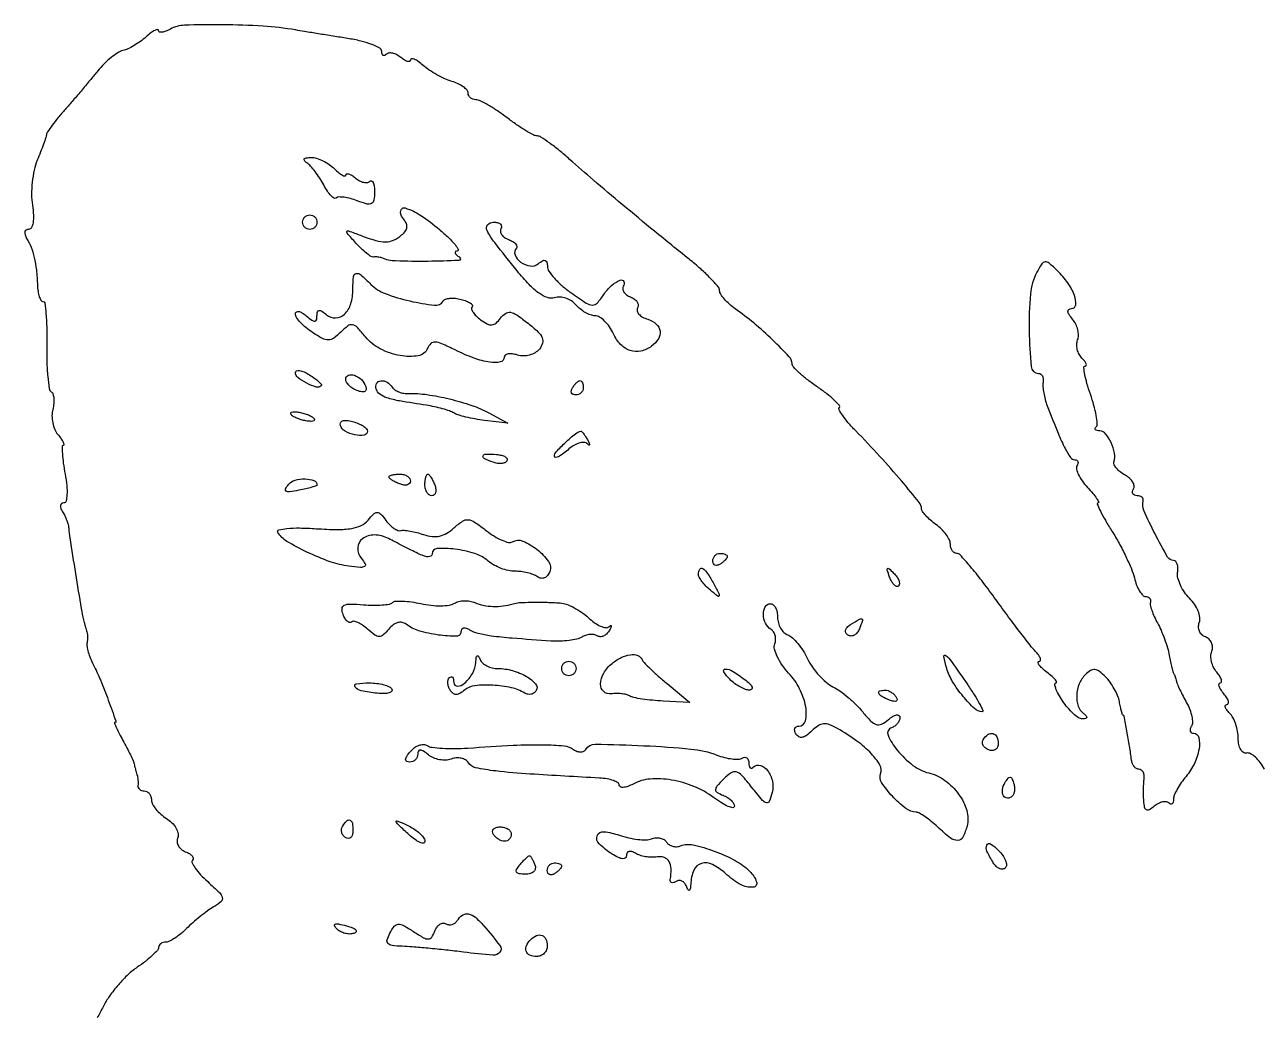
# Model space of a CAD drawing. Extents: x 0 to 373, y 0 to 289.
# Drawn here: x 0.4 to 172.2, y 151.8 to 289.4 of the extents above; entities that cross this region are included whole.
import ezdxf

# ---------------------------------------------------------------- set-up
doc = ezdxf.new("R2010")
doc.units = 0

msp = doc.modelspace()

# ---------------------------------------------------------------- linework, layer by layer
msp.add_lwpolyline([(172.653505, 186, 0.038238), (172.063437, 186.938462, 0.049366), (171.380193, 187.692187, 0.058258), (170.709504, 188.170363, 0.180369), (170.168247, 188.25, -0.204847), (169.723742, 188.337003, -0.114352), (169.343172, 188.749062, -0.080194), (169.085597, 189.437693, -0.049511), (169, 190.3, 0.045545), (168.911582, 191.26866, 0.037078), (168.6475, 192.276875, 0.038434), (168.260236, 193.174939, 0.075503), (167.8, 193.8, -0.032604), (167.394945, 194.26163, -0.087776), (167.194093, 194.6475, -0.217877), (167.22431, 194.889494, -0.260014), (167.422445, 195, 0.30586), (167.620881, 195.133915, 0.166005), (167.63761, 195.440625, 0.073712), (167.420961, 195.923586, 0.030982), (167, 196.5, -0.027963), (166.573717, 197.07637, -0.064878), (166.339608, 197.559375, -0.144806), (166.329078, 197.867713, -0.341777), (166.5, 198, 0.338703), (166.67166, 198.131352, 0.146641), (166.663497, 198.436884, 0.065593), (166.432801, 198.915784, 0.02821), (166.010569, 199.487265, -0.062159), (165.579242, 200.162325, -0.053446), (165.300021, 200.957702, -0.056036), (165.205656, 201.747816, -0.093602), (165.324982, 202.404506, 0.098325), (165.426036, 202.99184, 0.097774), (165.2954, 203.574493, 0.098111), (164.953722, 204.062232, 0.099756), (164.453716, 204.379387, -0.101952), (163.954693, 204.69897, -0.098584), (163.615477, 205.193258, -0.097232), (163.488517, 205.785827, -0.096199), (163.594178, 206.384827, 0.129186), (163.670875, 207.082727, 0.058422), (163.428809, 207.977524, 0.052287), (162.933403, 208.916707, 0.04892), (162.24419, 209.75581, -0.045029), (161.531364, 210.610049, -0.042427), (160.966801, 211.594707, -0.045343), (160.620634, 212.557438, -0.100404), (160.578388, 213.333129, 0.045262), (160.613699, 213.971401, 0.071396), (160.51688, 214.510357, 0.100183), (160.310505, 214.870803, 0.216046), (160.025458, 215, -0.269392), (159.183858, 215.488922, -0.010983), (157.447442, 218.695926, -0.013257), (155.88727, 221.944171, -0.17528), (155.790163, 223.25, 0.145061), (155.785797, 223.535274, 0.136824), (155.627274, 223.779687, 0.109727), (155.330119, 223.943912, 0.071697), (154.940983, 224, -0.100016), (154.582044, 224.072525, -0.176854), (154.363442, 224.275696, -0.168473), (154.321124, 224.580248, -0.089697), (154.462015, 224.93854, 0.182081), (154.547033, 225.372736, 0.096829), (154.351434, 225.892525, 0.07456), (153.90583, 226.419622, 0.052532), (153.271032, 226.868199, -0.038633), (152.610656, 227.307906, -0.050996), (152.090165, 227.809152, -0.061129), (151.771954, 228.294611, -0.187278), (151.738041, 228.679659, 0.116743), (151.800125, 229.920734, 0.061519), (151.333618, 231.400803, 0.064373), (150.577715, 232.615135, 0.225047), (149.765946, 233, -0.053948), (149.384784, 233.041246, -0.162369), (149.163013, 233.173433, -0.257457), (149.122432, 233.366292, -0.122817), (149.257076, 233.590409, 0.22122), (149.416022, 234.025882, 0.02203), (149.268859, 235.155828, 0.024445), (148.953575, 236.549733, 0.016967), (148.468102, 238.090409, -0.014045), (147.985917, 239.590029, -0.024996), (147.686506, 240.851558, -0.024502), (147.558864, 241.798016, -0.439352), (147.744359, 242, 0.324866), (147.886851, 242.103506, 0.178927), (147.877861, 242.329545, 0.070346), (147.664328, 242.690403, 0.027662), (147.278145, 243.121855, -0.077369), (146.888988, 243.654509, -0.061733), (146.642618, 244.322736, -0.0627), (146.569444, 245.01919, -0.08668), (146.690021, 245.63459, 0.095762), (146.803772, 246.276208, 0.055882), (146.704386, 247.053783, 0.053026), (146.421876, 247.840581, 0.060585), (145.989431, 248.512735, -0.027408), (145.498931, 249.174395, -0.122378), (145.339261, 249.62639, -0.284356), (145.470311, 249.892194, -0.140578), (145.84617, 250, 0.384961), (146.421298, 250.519842, 0.115365), (146.255797, 251.797472, 0.064055), (145.323527, 253.560256, 0.046182), (143.877285, 255.254122, 0.016165), (142.732428, 256.298362, 0.198177), (142.181206, 256.478501, 0.232493), (141.71298, 256.202714, 0.022563), (141.020461, 255.038231, 0.101391), (140.123399, 252.024479, 0.026041), (139.943932, 246.919729, 0.019402), (140.221557, 241.942939, 0.386791), (141.258122, 241, -0.159968), (141.558018, 240.901533, -0.11823), (141.784786, 240.632812, -0.092732), (141.901461, 240.22802, -0.063978), (141.886117, 239.75, 0.060325), (141.861766, 239.131709, 0.023339), (141.971258, 238.279687, 0.022701), (142.177363, 237.357448, 0.026049), (142.458993, 236.5, 0.004476), (143.981643, 232.66988, 0.021577), (144.959949, 230.539489, 0.034932), (145.701348, 229.312333, 0.244051), (146.303128, 229, -0.124604), (146.571035, 228.932183, -0.188467), (146.724602, 228.750737, -0.149103), (146.733884, 228.476072, -0.072962), (146.593597, 228.151444, 0.207146), (146.52487, 227.680981, 0.048745), (146.811999, 226.920164, 0.042244), (147.344448, 226.037364, 0.030726), (148.073536, 225.151444, -0.012918), (148.804197, 224.325377, -0.026105), (149.327122, 223.631987, -0.035778), (149.612209, 223.136868, -0.553368), (149.526411, 223, 0.537055), (149.414829, 222.831569, 0.013849), (149.863252, 221.849406, 0.017311), (150.538185, 220.585907, 0.009466), (151.44755, 219.083086, -0.015548), (152.441748, 217.394032, -0.013319), (153.384294, 215.557984, -0.013521), (154.151256, 213.843302, -0.03693), (154.568503, 212.583086, 0.030518), (154.881991, 211.593966, 0.042437), (155.288279, 210.758781, 0.049209), (155.721457, 210.171998, 0.212237), (156.108408, 210, -0.087268), (156.432633, 209.942977, -0.122292), (156.675687, 209.779687, -0.135287), (156.798703, 209.535652, -0.119061), (156.787548, 209.25, 0.127454), (156.778043, 208.827559, 0.024212), (156.992117, 208.081572, 0.024431), (157.33572, 207.213052, 0.020311), (157.78229, 206.325565, -0.024323), (158.276139, 205.3242, -0.015106), (158.761462, 204.106736, -0.015147), (159.168579, 202.873389, -0.026333), (159.420432, 201.825565, 0.005905), (159.600024, 200.916479, 0.008285), (159.783336, 200.109697, 0.005333), (159.954766, 199.440162, 0.103298), (160.05069, 199.25, -0.065007), (160.138011, 199.105385, -0.017017), (160.238581, 198.853125, -0.016994), (160.334371, 198.555464, -0.016657), (160.410435, 198.25, 0.049068), (160.545029, 197.828077, 0.008231), (160.894106, 197.053304, 0.008943), (161.337214, 196.153666, 0.007831), (161.83168, 195.229333, -0.03573), (162.269539, 194.288155, -0.041267), (162.54433, 193.337996, -0.045655), (162.633735, 192.511776, -0.143502), (162.487227, 191.979333, 0.071229), (162.32375, 191.604595, 0.146635), (162.33074, 191.287679, 0.189321), (162.50242, 191.078589, 0.127972), (162.804447, 191, -0.354941), (163.523435, 190.416033, -0.095544), (163.548727, 188.836168, -0.066409), (162.903641, 186.80222, -0.067319), (161.75, 185.018842, 0.025285), (161.080206, 184.152355, 0.02667), (160.514063, 183.237538, 0.027571), (160.114679, 182.401628, 0.097959), (160, 181.821902, -0.058121), (159.95366, 181.424598, -0.1746), (159.806715, 181.199302, -0.252591), (159.592254, 181.166383, -0.111174), (159.342009, 181.324657, 0.171918), (158.989854, 181.492554, 0.082297), (158.483088, 181.462194, 0.066538), (157.904134, 181.246292, 0.050768), (157.342009, 180.868879, -0.04043), (156.662572, 180.392075, -0.258058), (156.256656, 180.38152, -0.22827), (155.997982, 180.726887, -0.032713), (155.881517, 181.627555, -0.01088), (155.848003, 182.435965, -0.008428), (155.84552, 183.317157, -0.008535), (155.871122, 184.139883, -0.020242), (155.925354, 184.75, 0.068377), (155.921814, 185.22784, 0.094161), (155.782323, 185.632812, 0.115419), (155.531836, 185.902065, 0.149005), (155.210503, 186, -0.13433), (154.863653, 186.094898, -0.086556), (154.544808, 186.367188, -0.075596), (154.301818, 186.772183, -0.066185), (154.176076, 187.25, 0.008287), (153.89531, 189.217828, 0.006662), (153.530179, 191.324469, 0.001349), (153.137607, 193.392008, 0.359502), (153.006822, 193.5, -0.3316), (152.932345, 193.555495, -0.006069), (152.789167, 194.057374, -0.01237), (152.638578, 194.670014, -0.007624), (152.490333, 195.397442, 0.051249), (152.241395, 196.237153, 0.028893), (151.78029, 197.195672, 0.028555), (151.197379, 198.118761, 0.041288), (150.573987, 198.854585, 0.034931), (149.722868, 199.594422, 0.134351), (149.077344, 199.851228, 0.165228), (148.469984, 199.717978, 0.060557), (147.768749, 199.168749, 0.099379), (146.909971, 197.878593, 0.085076), (146.554112, 196.283039, 0.092872), (146.758422, 194.784655, 0.155341), (147.5, 193.765313, -0.037768), (147.872242, 193.445923, -0.245842), (147.943741, 193.218054, -0.303561), (147.795543, 193.06446, -0.050128), (147.36501, 193.015313, -0.148934), (146.819422, 193.173502, -0.038195), (146.082242, 193.738873, -0.035461), (145.302432, 194.544208, -0.0296), (144.591957, 195.5, -0.018891), (144.013753, 196.459661, -0.037643), (143.644866, 197.265625, -0.058598), (143.510461, 197.822262, -0.449773), (143.668077, 198, 0.503208), (143.764769, 198.130309, 0.100859), (143.602261, 198.431283, 0.040211), (143.138309, 198.903563, 0.01659), (142.44113, 199.468197, -0.020079), (141.750971, 200.035162, -0.050466), (141.311501, 200.514453, -0.136434), (141.192778, 200.820511, -0.431943), (141.321429, 200.968197, 0.302218), (141.510775, 201.105003, 0.176372), (141.513393, 201.396305, 0.075278), (141.272263, 201.847897, 0.030677), (140.821429, 202.380926, -0.024712), (140.068959, 203.24937, -0.003357), (138.597577, 205.153683, -0.003859), (136.885506, 207.436861, -0.003247), (135.106493, 209.880926, 0.008623), (133.360804, 212.225806, 0.012978), (131.751984, 214.202522, 0.007785), (130.355249, 215.780089, 0.210674), (129.856493, 216, -0.147598), (129.529868, 216.098566, -0.098984), (129.251595, 216.375777, -0.08263), (129.06399, 216.79019, -0.065145), (129, 217.279241, 0.115942), (128.860855, 217.871239, 0.043072), (128.4125, 218.606151, 0.039803), (127.765268, 219.353917, 0.038332), (127, 220, -0.022703), (126.234262, 220.606562, -0.028691), (125.5875, 221.237087, -0.029112), (125.121627, 221.810213, -0.157362), (125, 222.1871, 0.171826), (124.690785, 223.060326, 0.00527), (122.215651, 226.051972, 0.010119), (119.225099, 229.448149, 0.007695), (115.817237, 233.05095, -0.01575), (114.821642, 234.138048, -0.025671), (114.056242, 235.126979, -0.023381), (113.546328, 235.939259, -0.336732), (113.589646, 236.256313, 0.399543), (113.597086, 236.5518, 0.021511), (112.878411, 237.281092, 0.023972), (111.844702, 238.154923, 0.01399), (110.529242, 239.105743, -0.015267), (109.182119, 240.084696, -0.021297), (108.044359, 241.046019, -0.01842), (107.188714, 241.89411, -0.18842), (107.006833, 242.34879, 0.190125), (106.618896, 243.309402, 0.010874), (104.330804, 245.616199, 0.01725), (101.690368, 247.994559, 0.022532), (99.110537, 249.970759, -0.029067), (98.298948, 250.609446, -0.033233), (97.604809, 251.311822, -0.035314), (97.107145, 251.976815, -0.131184), (96.948386, 252.470759, 0.166093), (96.721338, 253.040391, 0.015163), (95.678658, 254.185092, 0.018319), (94.310268, 255.498891, 0.013319), (92.698386, 256.861467, -0.002423), (87.917545, 260.727453, -0.002833), (83.418403, 264.444547, -0.003073), (79.402908, 267.842663, -0.005297), (76.108244, 270.726797, 0.011227), (74.660179, 271.964404, 0.01518), (73.293899, 273.012539, 0.012134), (72.123593, 273.812775, 0.138342), (71.594391, 273.976797, -0.116705), (71.070388, 274.115057, -0.013103), (69.991989, 274.727559, -0.015334), (68.732495, 275.540927, -0.011882), (67.411113, 276.5, 0.014436), (66.077989, 277.457243, 0.017924), (64.78291, 278.265625, 0.016404), (63.66501, 278.860998, 0.11464), (63.066722, 279, -0.086144), (62.659391, 279.070703, -0.093948), (62.31335, 279.273955, -0.100289), (62.081902, 279.576857, -0.113624), (62, 279.932612, 0.184767), (61.844662, 280.338624, 0.054165), (61.339062, 280.792685, 0.0464), (60.61127, 281.21988, 0.035578), (59.75, 281.550893, -0.032804), (58.761217, 281.924638, -0.020042), (57.646875, 282.486554, -0.020055), (56.583077, 283.134731, -0.033326), (55.75, 283.773268, 0.023744), (55.077557, 284.309431, 0.054121), (54.514062, 284.630197, 0.118893), (54.150996, 284.693524, 0.395593), (54, 284.532543, -0.285975), (53.87987, 284.339684, -0.177375), (53.605785, 284.310651, -0.079152), (53.173704, 284.495136, -0.032815), (52.657991, 284.868879, 0.050768), (52.095866, 285.246292, 0.066538), (51.516912, 285.462194, 0.082297), (51.010146, 285.492554, 0.171918), (50.657991, 285.324657, -0.095417), (50.407041, 285.154758, -0.240926), (50.193285, 285.169306, -0.194208), (50.047138, 285.363013, -0.065775), (50, 285.71979, 0.276918), (49.728457, 286.172487, 0.032065), (48.604687, 286.68257, 0.031252), (47.070134, 287.156427, 0.020334), (45.25, 287.518486, -0.00069), (43.248103, 287.83554, -0.000608), (41.160938, 288.171657, -0.000611), (39.279589, 288.479337, -0.00185), (38, 288.695075, 0.026794), (33.507523, 289.223803, 0.01424), (27.908012, 289.420428, 0.009756), (22.571941, 289.351645, 0.120022), (20.625228, 288.810143, -0.031622), (20.001511, 288.511171, -0.064685), (19.477411, 288.374791, -0.119231), (19.134361, 288.413361, -0.315233), (19, 288.605297, 0.435738), (18.854157, 288.740875, 0.097594), (18.485937, 288.639958, 0.046819), (17.922373, 288.290043, 0.021001), (17.25, 287.733742, -0.02731), (16.471729, 287.106188, -0.022639), (15.580569, 286.523956, -0.023229), (14.713117, 286.064603, -0.055396), (14.024277, 285.828755, 0.088171), (13.320839, 285.535413, 0.027423), (12.389319, 284.862197, 0.026465), (11.411701, 283.981035, 0.026321), (10.530753, 283, -0.003856), (9.578702, 281.838872, -0.001983), (8.369404, 280.398638, -0.001971), (7.113135, 278.926268, -0.002976), (6.006476, 277.654936, 0.009041), (5.040325, 276.517454, 0.012233), (4.211663, 275.453223, 0.009275), (3.563976, 274.543233, 0.118746), (3.416206, 274.154936, -0.049646), (3.323767, 273.753748, -0.005139), (3.003818, 272.837481, -0.006352), (2.596581, 271.752048, -0.005039), (2.130002, 270.589678, 0.04489), (1.707316, 269.23322, 0.026331), (1.436712, 267.553233, 0.026179), (1.342383, 265.830675, 0.040013), (1.458353, 264.339678, -0.02496), (1.605939, 262.974602, -0.053319), (1.554318, 261.916522, -0.083972), (1.326051, 261.234193, -0.276868), (0.935539, 261, 0.144049), (0.593025, 260.899231, 0.198487), (0.41222, 260.638688, 0.134946), (0.433752, 260.236559, 0.059226), (0.662863, 259.75, -0.047284), (1.275134, 258.526227, -0.035677), (1.716922, 257.088257, -0.029894), (2.008139, 255.360501, -0.017093), (2.162546, 253.25, 0.027724), (2.244063, 252.387958, 0.042863), (2.418427, 251.660937, 0.052211), (2.650166, 251.149428, 0.266311), (2.910821, 251, -0.375499), (3.16906, 250.77423, -0.011066), (3.34313, 249.224204, -0.017014), (3.451902, 247.272586, -0.010255), (3.454549, 244.954737, 0.011521), (3.46318, 242.605302, 0.017105), (3.588461, 240.551399, 0.012301), (3.788288, 238.890386, 0.221754), (4.074848, 238.453741, -0.178302), (4.321596, 238.138634, -0.0563), (4.441664, 237.543108, -0.048096), (4.434437, 236.794371, -0.03752), (4.288096, 235.993678, 0.066173), (4.179083, 235.116376, 0.048389), (4.282307, 234.139059, 0.048931), (4.568126, 233.214156, 0.07394), (5.00442, 232.494674, -0.018256), (5.446449, 231.920655, -0.038371), (5.737102, 231.43906, -0.067423), (5.84939, 231.112997, -0.473168), (5.756719, 231, 0.415745), (5.593456, 230.835882, 0.013881), (5.626812, 229.825, 0.018936), (5.754544, 228.533926, 0.011096), (6, 227, -0.019436), (6.227003, 225.412114, -0.037872), (6.262071, 224.133637, -0.049999), (6.130438, 223.251944, -0.343274), (5.806709, 223, 0.179024), (5.522509, 222.894873, 0.189461), (5.383494, 222.632812, 0.115707), (5.430985, 222.229287, 0.053006), (5.664552, 221.75, -0.027981), (5.968509, 221.198106, -0.022377), (6.234625, 220.573438, -0.022906), (6.42885, 219.971618, -0.051872), (6.506276, 219.5, 0.024312), (6.651999, 218.151983, 0.000941), (7.44152, 213.202431, 0.001108), (8.240647, 208.321319, 0.019439), (8.564681, 206.75, 0.005729), (8.653196, 206.408617, 0.003312), (8.767068, 206, 0.003309), (8.886767, 205.591471, 0.005549), (8.993421, 205.25, -0.045707), (9.073754, 204.894907, -0.023918), (9.1115, 204.442848, -0.023581), (9.106003, 203.971931, -0.033218), (9.053567, 203.555439, 0.092983), (9.050471, 203.057302, 0.025069), (9.230869, 202.284557, 0.024483), (9.52832, 201.41167, 0.023171), (9.914511, 200.555439, -0.019284), (10.903389, 198.407667, -0.009464), (12.003376, 195.604913, -0.002728), (13.05552, 192.719075, -0.519008), (12.901319, 192.5, 0.537628), (12.849248, 192.421246, 0.006715), (13.138745, 191.765625, 0.012175), (13.531977, 190.958982, 0.006881), (14.045585, 190, -0.007113), (14.587063, 188.987853, -0.008377), (15.069841, 188.014062, -0.007483), (15.450597, 187.180633, -0.050752), (15.589565, 186.75, 0.008293), (15.668532, 186.408628, 0.004773), (15.774377, 186, 0.004767), (15.888551, 185.591491, 0.007941), (15.993421, 185.25, -0.035422), (16.078139, 184.908286, -0.02227), (16.130551, 184.5, -0.022329), (16.14628, 184.091571, -0.037629), (16.118421, 183.75, 0.137085), (16.151665, 183.464378, 0.119953), (16.328536, 183.220313, 0.101574), (16.626809, 183.056406, 0.075146), (17, 183, -0.125138), (17.381376, 182.903033, -0.10078), (17.70625, 182.630036, -0.090277), (17.92459, 182.221677, -0.077892), (18, 181.740547, 0.124775), (18.145743, 181.165616, 0.046661), (18.612082, 180.468807, 0.042581), (19.286422, 179.770797, 0.039843), (20.083683, 179.179812, -0.055041), (20.8419, 178.581307, -0.065332), (21.402375, 177.862308, -0.076791), (21.690404, 177.137751, -0.148962), (21.646825, 176.522024, 0.115726), (21.569654, 175.958015, 0.100462), (21.743314, 175.385892, 0.093302), (22.142325, 174.893492, 0.084528), (22.70627, 174.55922, -0.043056), (23.270287, 174.285051, -0.083006), (23.651961, 173.960849, -0.138768), (23.795732, 173.643377, -0.238064), (23.70694, 173.373607, 0.320729), (23.645368, 173.003079, 0.039887), (24.086866, 172.259468, 0.035112), (24.825986, 171.356075, 0.021427), (25.813812, 170.394301, -0.010283), (27.446644, 168.873913, -0.14349), (27.838725, 168.181833, -0.280471), (27.652358, 167.612755, -0.042539), (26.637163, 166.884319, 0.022794), (25.788576, 166.324766, 0.011438), (24.767181, 165.546033, 0.011332), (23.74553, 164.690835, 0.01645), (22.887163, 163.887163, -0.024204), (22.091272, 163.16481, -0.027425), (21.260604, 162.554354, -0.028203), (20.507091, 162.120378, -0.117067), (20, 162, 0.073332), (19.617672, 161.943623, 0.087552), (19.292905, 161.779687, 0.100135), (19.075252, 161.53602, 0.132169), (18.997125, 161.25, -0.187786), (18.840566, 160.852361, -0.019939), (18.123184, 160.13613, -0.022422), (17.163163, 159.327702, -0.016187), (16.026043, 158.511293, 0.042814), (14.760347, 157.49636, 0.024435), (13.408436, 156.075327, 0.024258), (12.178786, 154.501071, 0.036673), (11.283158, 153.011293, -0.008262), (10.467221, 151.461088, -0.005416)], format="xyb")
for points in [[(43.428571, 269.428571, 0.020821), (44.032556, 268.872898, 0.048243), (44.538393, 268.522575, 0.10937), (44.86419, 268.424846, 0.435926), (45, 268.551016, -0.327183), (45.119084, 268.713518, -0.153491), (45.394215, 268.713895, -0.068334), (45.826328, 268.510626, -0.029152), (46.342009, 268.131121, 0.050768), (46.904134, 267.753708, 0.066538), (47.483088, 267.537806, 0.082297), (47.989854, 267.507446, 0.171918), (48.342009, 267.675343, -0.304147), (48.588829, 267.724062, -0.191751), (48.806715, 267.510861, -0.075375), (48.95463, 266.969883, -0.029116), (49, 266.191418, -0.038933), (48.911096, 265.051383, -0.239662), (48.576584, 264.588813, -0.187917), (47.941098, 264.523291, -0.023645), (46.602823, 264.960907, 0.024494), (45.646692, 265.271766, 0.033181), (44.756537, 265.451307, 0.034959), (44.033449, 265.496776, 0.19707), (43.683843, 265.35051, -0.344803), (43.396437, 265.315469, -0.065051), (42.953795, 265.668083, -0.045495), (42.440732, 266.306086, -0.025353), (41.931316, 267.164354, 0.021157), (41.379315, 268.1124, 0.019951), (40.738905, 269.029718, 0.020375), (40.106571, 269.795698, 0.062886), (39.600296, 270.234687, -0.064637), (39.246033, 270.544039, -0.359571), (39.238177, 270.77828, -0.1989), (39.518286, 270.939141, -0.029883), (40.178571, 270.984687, -0.074976), (40.935137, 270.877646, -0.039101), (41.82567, 270.533895, -0.037787), (42.703489, 270.028854, -0.046978)], [(41, 262, -0.099038), (40.923658, 261.618362, -0.097945), (40.70625, 261.29375, -0.097945), (40.381638, 261.076342, -0.099038), (40, 261, -0.099038), (39.618362, 261.076342, -0.097945), (39.29375, 261.29375, -0.097945), (39.076342, 261.618362, -0.099038), (39, 262, -0.099038), (39.076342, 262.381638, -0.097945), (39.29375, 262.70625, -0.097945), (39.618362, 262.923658, -0.099038), (40, 263, -0.099038), (40.381638, 262.923658, -0.097945), (40.70625, 262.70625, -0.097945), (40.923658, 262.381638, -0.099038)], [(58, 261, -0.013547), (59.274414, 259.848105, -0.029044), (60.178125, 258.879377, -0.049178), (60.630355, 258.210261, -0.562384), (60.5, 257.987033, 0.141796), (60.239465, 257.90662, 0.35024), (60.181339, 257.728802, 0.130439), (60.374136, 257.457169, 0.032269), (60.819451, 257.132747, -0.732006), (60.700691, 256.682824, -0.009788), (56.441508, 256.557649, -0.010281), (51.928813, 256.606186, -0.091916), (50, 257.026652, 0.04575), (49.763062, 257.10164, 0.024845), (49.461539, 257.151971, 0.02455), (49.14718, 257.172948, 0.035436), (48.869069, 257.158111, -0.177395), (48.522623, 257.238131, -0.022404), (47.888494, 257.693653, -0.024058), (47.160489, 258.326823, -0.017823), (46.416929, 259.091792, -0.003204), (45.184158, 260.471659, -0.323478), (45.160466, 260.715045, -0.362546), (45.377514, 260.793416, -0.003554), (47.04786, 260.171903, 0.019049), (49.170668, 259.456088, 0.073922), (50.541463, 259.263529, 0.106434), (51.63762, 259.50875, 0.065235), (52.762331, 260.217716, 0.06007), (53.306785, 260.792763, 0.147381), (53.501935, 261.335069, 0.137601), (53.370717, 261.919895, 0.049672), (52.889886, 262.632679, -0.227801), (52.645524, 263.611008, -0.44563), (53.262293, 263.971703, -0.068911), (55.448896, 262.923927, -0.030859)], [(66.564761, 261.104785, 0.176398), (66.483851, 260.714419, 0.118962), (66.654993, 260.287969, 0.088757), (67.063294, 259.887837, 0.058024), (67.648872, 259.581246, -0.04172), (68.234725, 259.298392, -0.080518), (68.634013, 258.966232, -0.135588), (68.788906, 258.642856, -0.245395), (68.703239, 258.369906, 0.300733), (68.515144, 257.447399, 0.144436), (69.299001, 256.458014, 0.115931), (70.637114, 255.918788, 0.21254), (71.75, 256.222731, -0.036801), (72.338427, 256.63565, -0.204792), (72.712384, 256.686185, -0.269417), (72.941135, 256.452526, -0.059033), (73.017281, 255.872445, 0.146841), (73.229376, 255.196834, 0.032932), (73.979096, 254.234066, 0.031452), (75.028507, 253.194996, 0.025946), (76.267281, 252.222248, 0.008702), (78.417514, 250.762537, 0.131947), (79.266704, 250.484309, 0.228976), (79.934229, 250.763355, 0.032463), (80.871972, 251.972248, -0.059984), (81.930621, 253.192336, -0.084747), (83.141715, 253.963853, -0.413506), (83.615848, 253.771134, -0.243157), (83.564761, 253.104785, 0.167719), (83.477508, 252.716845, 0.120855), (83.631568, 252.296958, 0.092131), (84.014336, 251.906882, 0.061252), (84.569126, 251.611848, -0.064228), (85.121827, 251.313707, -0.095059), (85.499449, 250.915031, -0.122164), (85.645602, 250.482148, -0.160369), (85.548861, 250.079059, 0.205567), (85.488284, 249.672998, 0.119873), (85.726516, 249.232743, 0.082658), (86.243836, 248.821844, 0.049785), (86.965166, 248.511056, -0.102931), (88.139038, 247.850626, -0.179739), (88.665013, 246.882102, -0.174815), (88.437548, 245.784288, -0.096984), (87.5, 244.765313, -0.104795), (86.015713, 244.093905, -0.133607), (84.52139, 244.168183, -0.124173), (83.1917, 245.006262, -0.083644), (82.181954, 246.5, 0.042956), (81.642668, 247.456499, 0.048465), (80.966527, 248.265625, 0.05464), (80.261685, 248.822516, 0.140794), (79.643884, 249, -0.086561), (79.016636, 249.10941, -0.043544), (78.284653, 249.447257, -0.041506), (77.568138, 249.939997, -0.048211), (76.981262, 250.522578, 0.076888), (76.369749, 251.063911, 0.06375), (75.583752, 251.437595, 0.065305), (74.749891, 251.594544, 0.090987), (73.998238, 251.499441, -0.162004), (73.018065, 251.513052, -0.072297), (71.859141, 252.115586, -0.047939), (70.483596, 253.321048, -0.018688), (68.818722, 255.226863, -0.004582), (65.694612, 259.158167, -0.051726), (64.640325, 260.843669, -0.28838), (64.7232, 261.623157, -0.229757), (65.5, 262, -0.0555), (66.080297, 261.935388, -0.119904), (66.480212, 261.737031, -0.189726), (66.639133, 261.443829, -0.170441)], [(48.505481, 253.351662, 0.107556), (50.479009, 252.083599, 0.032432), (53.913064, 251.051423, 0.02709), (57.319143, 250.456326, 0.291897), (58.522531, 251.036456, -0.174419), (58.850044, 251.296922, -0.05767), (59.460009, 251.427748, -0.049212), (60.225099, 251.426007, -0.038809), (61.040659, 251.279116, -0.028974), (61.785985, 251.037316, -0.059515), (62.326508, 250.748638, -0.110042), (62.587209, 250.464365, -0.339279), (62.555207, 250.221873, 0.272567), (62.479636, 249.92981, 0.077232), (62.684725, 249.486341, 0.054922), (63.11826, 248.968551, 0.033169), (63.732118, 248.45393, 0.036054), (64.657525, 247.874656, 0.142159), (65.308997, 247.739343, 0.164285), (65.876299, 247.981401, 0.052666), (66.500101, 248.669251, -0.084468), (67.184923, 249.334482, -0.198905), (67.868786, 249.480004, -0.105244), (68.760683, 249.110532, -0.016018), (70.321165, 247.962012, -0.021219), (71.696216, 246.782628, -0.101745), (72.290284, 245.944524, -0.178691), (72.3356, 245.192445, -0.100147), (71.896455, 244.375236, -0.086138), (71.303021, 243.86905, -0.066977), (70.520505, 243.537642, -0.065944), (69.665243, 243.421335, -0.077856), (68.858817, 243.54481, 0.042669), (68.146526, 243.705622, 0.075686), (67.546028, 243.697019, 0.117716), (67.149145, 243.52933, 0.238546), (67, 243.234507, -0.354144), (66.473359, 242.584218, -0.089542), (65.011983, 242.539277, -0.052568), (62.821483, 243.105384, -0.026407), (60.198972, 244.247531, 0.012909), (58.367244, 245.104795, 0.088146), (57.401571, 245.337096, 0.201614), (56.795757, 245.124391, 0.117749), (56.353733, 244.47943, -0.266272), (55.080143, 243.441242, -0.086513), (52.559421, 243.464291, -0.073539), (49.775313, 244.413418, -0.104066), (47.749902, 246.06053, 0.01855), (46.616425, 247.358745, 0.156568), (45.9458, 247.729765, 0.210882), (45.289649, 247.582378, 0.037209), (44.310302, 246.738873, -0.037886), (43.325941, 245.893366, -0.156389), (42.591101, 245.646858, -0.127319), (41.762903, 245.849427, -0.021725), (40.356612, 246.685908, -0.027643), (39.45451, 247.351012, -0.03364), (38.692255, 248.072371, -0.035789), (38.15192, 248.7486, -0.151803), (38, 249.237455, -0.223476), (38.130683, 249.515239, -0.215324), (38.431158, 249.597484, -0.098092), (38.910802, 249.421008, -0.036167), (39.5, 249, 0.016921), (40.292434, 248.386402, 0.157546), (40.698768, 248.255111, 0.342148), (40.928118, 248.432862, 0.06312), (41, 249, -0.066831), (41.071291, 249.530985, -0.307651), (41.295213, 249.722267, -0.176563), (41.676292, 249.629212, -0.025931), (42.323794, 249.146238, 0.17956), (43.5961, 248.699908, 0.189864), (44.815724, 249.205812, 0.128269), (45.699444, 250.656338, 0.07314), (46, 252.7, -0.020867), (46.072351, 254.432898, -0.318367), (46.438034, 254.867144, -0.25026), (47.055378, 254.71869, -0.014741)], [(41.59765, 239.264316, -0.276739), (40.908034, 239.091579, -0.045201), (39.576536, 239.630935, -0.045225), (38.346334, 240.411845, -0.232774), (38, 241.115463, -0.31296), (38.165116, 241.353422, -0.130593), (38.574141, 241.39358, -0.067431), (39.204218, 241.201081, -0.03178), (39.954522, 240.796329, -0.01756), (40.681702, 240.30589, -0.030493), (41.243431, 239.842795, -0.033321), (41.607045, 239.455414, -0.38572)], [(47.77106, 239.18682, -0.108271), (47.818151, 238.74444, -0.257062), (47.633872, 238.482386, -0.161356), (47.219753, 238.426249, -0.045328), (46.58356, 238.606309, -0.049992), (45.977839, 238.911187, -0.054888), (45.465171, 239.322276, -0.062067), (45.115141, 239.772094, -0.13514), (45, 240.190322, -0.310331), (45.373328, 240.733894, -0.180578), (46.198675, 240.742032, -0.106345), (47.180521, 240.127369, -0.120025)], [(51.460673, 239.063632, 0.111006), (51.807488, 238.709302, 0.053434), (52.377664, 238.420932, 0.049228), (53.064895, 238.23583, 0.050373), (53.76969, 238.190616, -0.045748), (56.273574, 238.053176, -0.022576), (59.404666, 237.446417, -0.022573), (62.49512, 236.552066, -0.042088), (64.882843, 235.511558), (67.5, 234.098449), (64.278084, 234.47285, -0.014605), (62.967144, 234.664137, -0.015385), (61.692357, 234.929016, -0.015181), (60.610249, 235.223838, -0.064394), (60, 235.5, 0.054411), (59.41533, 235.778731, 0.0155), (58.454518, 236.081373, 0.015414), (57.341459, 236.357684, 0.015771), (56.221916, 236.562519, -0.005022), (52.476106, 237.164967, -0.03618), (50.701649, 237.602669, -0.085475), (49.738935, 238.109638, -0.149552), (49.220876, 238.837373, -0.20443), (49.282135, 239.586877, -0.251422), (49.855981, 239.973855, -0.162127), (50.740964, 239.775229, -0.119307)], [(78, 239, -0.105053), (77.918938, 238.618444, -0.099167), (77.688914, 238.29375, -0.09642), (77.345238, 238.076123, -0.093332), (76.940983, 238, -0.108972), (76.586039, 238.078288, -0.182303), (76.3746, 238.29375, -0.161196), (76.343488, 238.6179, -0.082592), (76.5, 239, -0.029505), (76.768994, 239.382774, -0.035638), (77.066025, 239.70625, -0.038439), (77.34829, 239.934461, -0.151918), (77.559017, 240, -0.210953), (77.727648, 239.92554, -0.081139), (77.870461, 239.70625, -0.061769), (77.967655, 239.382849, -0.042167)], [(40.562687, 234.770646, -0.20062), (40.649336, 234.559499, -0.301311), (40.541929, 234.399737, -0.10434), (40.182084, 234.332148, -0.030876), (39.620576, 234.379424, -0.02936), (38.976788, 234.512899, -0.027034), (38.334634, 234.723699, -0.028056), (37.783166, 234.97484, -0.075634), (37.437313, 235.229354, -0.20062), (37.350664, 235.440501, -0.301311), (37.458071, 235.600263, -0.10434), (37.817916, 235.667852, -0.030876), (38.379424, 235.620576, -0.02936), (39.023212, 235.487101, -0.027034), (39.665366, 235.276301, -0.028056), (40.216834, 235.02516, -0.075634)], [(48, 232.971852, -0.366422), (47.53693, 232.42481, -0.093407), (46.281549, 232.450414, -0.07443), (44.914023, 232.957758, -0.188487), (44.247104, 233.758687, -0.191823), (44.269372, 234.146935, -0.208696), (44.551698, 234.396044, -0.105118), (45.125481, 234.454787, -0.037101), (45.942895, 234.304682, -0.033997), (46.730443, 234.040419, -0.045831), (47.395726, 233.691261, -0.053913), (47.859028, 233.314586, -0.197625)], [(78.601308, 231.75, -0.017188), (78.840785, 231.298657, -0.169236), (78.865774, 231.088141, -0.519837), (78.76327, 231.045422, -0.043236), (78.491477, 231.252182, 0.194381), (78.039661, 231.41853, 0.074312), (77.367972, 231.296617, 0.059099), (76.593044, 230.926138, 0.042912), (75.831152, 230.347194, -0.022558), (75.127504, 229.76591, -0.051342), (74.537901, 229.410275, -0.112394), (74.157007, 229.326574, -0.412007), (74, 229.48477, -0.190508), (74.250369, 230.11803, -0.015329), (75.540564, 231.412708, -0.017782), (76.906584, 232.613017, -0.130826), (77.690983, 232.968197, -0.266709), (77.796378, 232.928973, -0.012872), (78.037172, 232.62347, -0.018123), (78.311804, 232.226751, -0.01177)], [(67.398697, 228.836088, -0.156206), (67.11266, 228.591564, -0.075558), (66.640664, 228.472764, -0.063531), (66.063819, 228.490736, -0.05214), (65.467975, 228.650663, -0.01992), (64.208603, 229.192409, -0.402215), (64.07469, 229.548299, -0.30258), (64.449592, 229.792967, -0.01644), (65.930722, 229.730265, -0.039075), (66.638259, 229.620945, -0.079088), (67.158362, 229.407608, -0.140997), (67.412037, 229.131761, -0.259868)], [(54, 226.031385, -0.184534), (53.877514, 225.710807, -0.147206), (53.559375, 225.516384, -0.100118), (53.074366, 225.488865, -0.055937), (52.5, 225.638374, -0.02136), (51.925442, 225.887494, -0.030395), (51.440625, 226.160341, -0.030693), (51.087111, 226.420671, -0.222225), (51, 226.606989, -0.289661), (51.096084, 226.758929, -0.046727), (51.440625, 226.884553, -0.039339), (51.925176, 226.971531, -0.024748), (52.5, 227, -0.062722), (53.073532, 226.92777, -0.08088), (53.559375, 226.715469, -0.098158), (53.884506, 226.400789, -0.152681)], [(57.361626, 225.5, -0.055937), (57.511135, 224.925634, -0.100118), (57.483616, 224.440625, -0.147206), (57.289193, 224.122486, -0.184534), (56.968615, 224, -0.152681), (56.599211, 224.115494, -0.098158), (56.284531, 224.440625, -0.08088), (56.07223, 224.926468, -0.062722), (56, 225.5, -0.024748), (56.028469, 226.074824, -0.039339), (56.115447, 226.559375, -0.046727), (56.241071, 226.903916, -0.289661), (56.393011, 227, -0.222225), (56.579329, 226.912889, -0.030693), (56.839659, 226.559375, -0.030395), (57.112506, 226.074558, -0.02136)], [(41, 225.509588, -0.319913), (40.909238, 225.382252, -0.009902), (40.263056, 225.173481, -0.015992), (39.452957, 224.957358, -0.009962), (38.491255, 224.753577, -0.013623), (37.201127, 224.543207, -0.166021), (36.716845, 224.63868, -0.407419), (36.632081, 224.941025, -0.04811), (37.064368, 225.577559, -0.153035), (37.96747, 226.161989, -0.072103), (39.360058, 226.339365, -0.083611), (40.578722, 226.112435, -0.314785)], [(52.637631, 219.160669, -0.089622), (53.116188, 219.202845, -0.020254), (53.928668, 219.095497, -0.020358), (54.869576, 218.892416, -0.018509), (55.821664, 218.607992, 0.054995), (56.989952, 218.349889, 0.080546), (58.039263, 218.405756, 0.079216), (59.029713, 218.792239, 0.051401), (60.022948, 219.520767, -0.034224), (61.212535, 220.457702, -0.173115), (62.017214, 220.668225, -0.129557), (62.903297, 220.350168, -0.016055), (64.568821, 219.124525, 0.028206), (65.657566, 218.363385, 0.038111), (66.724004, 217.811517, 0.042266), (67.631428, 217.513954, 0.199059), (68.161513, 217.599821, -0.243044), (69.592065, 217.709804, -0.068046), (71.581701, 216.527963, -0.068497), (73.16987, 214.86414, -0.25315), (73.351069, 213.472488, -0.075767), (73.036678, 212.920391, -0.125395), (72.61294, 212.596649, -0.142981), (72.127397, 212.538651, -0.111566), (71.633217, 212.740265, 0.063451), (71.057091, 213.042288, 0.02916), (70.245382, 213.291432, 0.028305), (69.348855, 213.457271, 0.034868), (68.5, 213.505374, -0.059761), (67.609535, 213.600371, -0.035189), (66.584412, 213.913002, -0.034741), (65.589549, 214.376286, -0.049416), (64.78736, 214.929838, 0.099435), (62.91159, 215.96569, 0.0452), (60.161841, 216.569034, 0.046532), (57.693009, 216.649691, 0.396649), (57, 215.913551, -0.261883), (56.839041, 215.627316, -0.147363), (56.441704, 215.524312, -0.075751), (55.80624, 215.646643, -0.03142), (55, 215.991526, -0.000293), (54.084176, 216.453993, -0.000167), (52.976982, 217.014375, -0.000167), (51.862367, 217.579448, -0.000275), (50.921639, 218.057411, 0.111921), (48.976071, 218.549487, 0.166711), (47.31642, 218.025946, 0.231697), (46.661344, 216.766066, 0.181155), (47.173861, 215.290511, -0.043867), (47.696928, 214.534165, -0.404079), (47.606985, 214.182896, -0.15996), (47.053662, 214.050498, -0.01106), (45.436192, 214.220124, -0.053167), (42.83808, 214.836247, -0.025912), (39.683428, 216.136251, -0.023345), (36.826955, 217.657583, -0.120874), (35.560595, 218.901955, -0.503204), (35.697414, 219.245661, -0.040399), (36.819726, 219.44848, -0.028422), (38.57633, 219.520901, -0.012703), (40.888768, 219.425972, 0.013379), (43.850264, 219.308407, 0.04391), (45.800699, 219.454658, 0.069717), (47.140493, 219.871771, 0.109699), (48.088972, 220.607205, -0.024963), (48.885688, 221.475142, -0.202714), (49.376346, 221.670112, -0.206339), (49.852837, 221.452309, -0.025935), (50.585018, 220.552844, 0.038662), (51.104102, 219.947285, 0.047254), (51.678949, 219.472443, 0.054297), (52.22305, 219.183978, 0.162836)], [(98, 215.559017, -0.151918), (97.934461, 215.34829, -0.038439), (97.70625, 215.066025, -0.035638), (97.382774, 214.768994, -0.029505), (97, 214.5, -0.082592), (96.6179, 214.343488, -0.161196), (96.29375, 214.3746, -0.182303), (96.078288, 214.586039, -0.108972), (96, 214.940983, -0.093332), (96.076123, 215.345238, -0.09642), (96.29375, 215.688914, -0.099167), (96.618444, 215.918938, -0.105053), (97, 216, -0.042167), (97.382849, 215.967655, -0.061769), (97.70625, 215.870461, -0.081139), (97.92554, 215.727648, -0.210953)], [(96.128536, 211.75, -0.003375), (96.870928, 210.333791, -0.245559), (96.869526, 210.079457, -0.467986), (96.69358, 210.042273, -0.005653), (95.66372, 210.872445, -0.028733), (95.026953, 211.46234, -0.032371), (94.488718, 212.099516, -0.034247), (94.109478, 212.693486, -0.125596), (94, 213.122445, -0.138418), (94.187824, 213.787911, -0.420826), (94.599302, 213.881638, -0.106453), (95.266807, 213.214921, -0.021079)], [(121.806872, 211.473539, -0.278911), (121.538684, 211.40751, -0.120343), (121.210949, 211.604915, -0.070189), (120.866277, 212.059266, -0.036269), (120.564293, 212.706872, -0.008399), (120.21821, 213.663782, -0.286372), (120.270328, 213.888819, -0.400052), (120.463552, 213.893514, -0.011214), (121.124088, 213.266667, -0.043285), (121.558688, 212.753423, -0.063152), (121.837219, 212.231185, -0.082976), (121.927901, 211.779789, -0.20742)], [(60.094559, 209.058441, -0.079169), (60.705517, 209.313563, -0.050987), (61.467496, 209.417581, -0.049958), (62.255608, 209.365453, -0.065188), (62.946118, 209.154822, 0.056617), (64.110181, 208.777893, 0.04254), (65.448609, 208.623279, 0.040634), (66.861947, 208.695765, 0.040216), (68.25, 208.995761, -0.058509), (69.110071, 209.149035, -0.010475), (70.741753, 209.211929, -0.010951), (72.701708, 209.203456, -0.00876), (74.811439, 209.111111, -0.074063), (75.653274, 208.932457, -0.03197), (76.702387, 208.462828, -0.030756), (77.774715, 207.810819, -0.035572), (78.704989, 207.060217, 0.0342), (79.558384, 206.367777, 0.049992), (80.400721, 205.89287, 0.06254), (81.113226, 205.681369, 0.227883), (81.553876, 205.810217, -0.060611), (81.790268, 205.97597, -0.545181), (81.881142, 205.925397, -0.130864), (81.834729, 205.691087, -0.016702), (81.591227, 205.233688, -0.073567), (81.242525, 204.793071, -0.090265), (80.802619, 204.508358, -0.104102), (80.342202, 204.421284, -0.134052), (79.930902, 204.542705, 0.100414), (79.484679, 204.707319, 0.05919), (78.914665, 204.727288, 0.05578), (78.314946, 204.609045, 0.061945), (77.778596, 204.363165, -0.081216), (77.106339, 204.085653, -0.025171), (76.02633, 203.890139, -0.024433), (74.777677, 203.790154, -0.02463), (73.528596, 203.812892, -0.002572), (68.112213, 204.206797, -0.014171), (65.201788, 204.516701, -0.025938), (63.39312, 204.857582, -0.080084), (62.25, 205.338163, 0.058976), (61.766467, 205.565796, 0.131439), (61.363666, 205.590315, 0.196033), (61.101925, 205.415921, 0.150087), (61, 205.084017, -0.415793), (60.385218, 204.472539, -0.033523), (57.869962, 204.654988, -0.036722), (55.159277, 205.240806, -0.094337), (53.382679, 206.153044, 0.120136), (52.83403, 206.40027, 0.114398), (52.222459, 206.373605, 0.094067), (51.590833, 206.061483, 0.057947), (50.989296, 205.487103, -0.034785), (50.209572, 204.670445, -0.185992), (49.645873, 204.451025, -0.161439), (49.032926, 204.651901, -0.024694), (48.025466, 205.476953, 0.032061), (47.339246, 206.022252, 0.048295), (46.673294, 206.395502, 0.060765), (46.11921, 206.562633, 0.243915), (45.792387, 206.459054, -0.259535), (45.534436, 206.385567, -0.12916), (45.2247, 206.549677, -0.075931), (44.903072, 206.95142, -0.039299), (44.62559, 207.533313, -0.098955), (44.489059, 208.332806, -0.283348), (44.78533, 208.78467, -0.116563), (45.617379, 208.958667, -0.015004), (47.448415, 208.856137, 0.017504), (48.811528, 208.786641, 0.022909), (50.058297, 208.823899, 0.021397), (51.069046, 208.944206, 0.157314), (51.496427, 209.163094, -0.182512), (51.921906, 209.355324, -0.025407), (52.906377, 209.367624, -0.026336), (54.122081, 209.256724, -0.019551), (55.448506, 209.011614, 0.028195), (56.825591, 208.781672, 0.029798), (58.194489, 208.713857, 0.031202), (59.371701, 208.79931, 0.105066)], [(105, 207.106989, 0.068787), (105.105642, 206.342728, 0.062945), (105.415569, 205.610581, 0.066733), (105.873702, 205.019592, 0.103287), (106.414704, 204.671105, -0.096668), (107.049915, 204.273616, -0.032083), (107.806082, 203.469651, -0.030556), (108.549405, 202.449165, -0.030344), (109.164704, 201.343381, 0.04148), (109.836245, 200.197279, 0.031204), (110.749945, 199.056493, 0.031912), (111.752059, 198.086149, 0.060849), (112.686172, 197.468872, -0.039947), (113.663433, 196.88009, -0.019961), (114.802738, 195.992195, -0.019679), (115.915528, 194.973501, -0.027383), (116.821557, 193.972041, 0.021903), (117.952373, 192.694259, 0.128601), (118.71116, 192.232437, 0.189393), (119.442595, 192.293585, 0.058809), (120.385384, 192.904878, -0.033902), (121.024062, 193.365622, -0.093502), (121.539146, 193.565824, -0.21203), (121.85951, 193.489587, -0.233959), (122, 193.205778, -0.102974), (121.911152, 192.778945, -0.07037), (121.651027, 192.355581, -0.066718), (121.266115, 191.9998, -0.072904), (120.812007, 191.770669, 0.437599), (120.349633, 190.746472, 0.072694), (121.61187, 188.66939, 0.055604), (123.800904, 186.553071, 0.105802), (126, 185.5, -0.098916), (128.257327, 184.456621, -0.078751), (130.155048, 182.551533, -0.083327), (131.285393, 180.270154, -0.138251), (131.325869, 178.138121, -0.049537), (130.751021, 176.586345, -0.277652), (130.038718, 176.124364, -0.176849), (129.037764, 176.452038, -0.020898), (127.230375, 178, 0.016165), (126.35041, 178.768211, 0.020023), (125.481639, 179.422273, 0.018757), (124.722264, 179.90663, 0.122679), (124.291813, 180.033269, -0.153599), (122.809766, 180.568902, -0.042534), (120.955115, 182.250967, -0.040911), (119.451314, 184.159403, -0.242597), (119.31669, 185.382898, 0.227284), (119.220174, 186.578263, 0.05872), (118.025768, 188.166343, 0.045407), (116.012727, 189.924415, 0.026258), (113.312568, 191.672838, 0.039752), (112.209239, 192.195865, 0.11555), (111.37819, 192.307157, 0.123791), (110.618601, 192.035654, 0.048986), (109.755449, 191.326877, -0.036976), (109.032122, 190.703294, -0.112306), (108.441209, 190.443731, -0.177191), (107.957862, 190.521997, -0.127166), (107.559307, 190.904039, -0.073526), (107.378689, 191.323286, -0.149887), (107.392021, 191.678061, -0.188168), (107.592372, 191.912524, -0.123549), (107.940983, 192, 0.349258), (108.86985, 192.738968, 0.10417), (108.907025, 194.679858, 0.07014), (108.052114, 197.188109, 0.06983), (106.536176, 199.366464, -0.034135), (105.632359, 200.486046, -0.041362), (104.952375, 201.651281, -0.046159), (104.566694, 202.697084, -0.158167), (104.60435, 203.411336, 0.078858), (104.727244, 203.990714, 0.077117), (104.666297, 204.584379, 0.081888), (104.435875, 205.100849, 0.108969), (104.068174, 205.457866, -0.145919), (103.3154, 206.303397, -0.104981), (103.027459, 207.541859, -0.134119), (103.291258, 208.586284, -0.270509), (104, 209, -0.182536), (104.381715, 208.855843, -0.0909), (104.70625, 208.443928, -0.070807), (104.926137, 207.831332, -0.050854)], [(116.36383, 205.505744, -0.072515), (116.069549, 204.981097, -0.102314), (115.664536, 204.632332, -0.124025), (115.215022, 204.512651, -0.142705), (114.788452, 204.630744, -0.120839), (114.477693, 204.946951, -0.195339), (114.421959, 205.314776, -0.139231), (114.645679, 205.712747, -0.054355), (115.143237, 206.109687, -0.005993), (116.384832, 206.875699, -0.255418), (116.684824, 206.887906, -0.376273), (116.780379, 206.656463, -0.009546)], [(66.149075, 200, -0.068634), (68.16693, 199.721703, -0.062484), (70.104509, 198.90499, -0.080465), (71.378381, 197.865762, -0.331246), (71.45891, 196.933515, -0.101791), (71.155213, 196.61171, -0.098551), (70.745747, 196.43131, -0.097273), (70.293834, 196.420197, -0.096352), (69.86961, 196.580585, 0.08532), (68.006067, 197.332148, 0.040104), (65.423382, 197.67756, 0.038946), (62.93896, 197.615275, 0.14853), (61.525838, 197.021444, -0.040576), (60.848615, 196.546488, -0.132977), (60.325812, 196.403987, -0.174318), (59.888507, 196.560385, -0.082333), (59.488892, 197.017973, -0.059475), (59.27011, 197.48908, -0.066121), (59.17846, 197.981795, -0.075432), (59.221908, 198.420471, -0.134833), (59.399864, 198.733198, -0.157123), (59.626622, 198.84944, -0.259663), (59.82371, 198.778367, -0.134497), (59.958581, 198.498594, -0.045484), (60, 198.044222, 0.423865), (60.513839, 197.546986, 0.179424), (61.502078, 197.950793, 0.076663), (62.639169, 199.372014, 0.118879), (63.078947, 200.872445, -0.018591), (63.135899, 201.535774, -0.221924), (63.26903, 201.748312, -0.429012), (63.439165, 201.70738, -0.035176), (63.662281, 201.25, 0.117054), (64.001349, 200.771598, 0.063938), (64.600836, 200.367188, 0.058295), (65.353442, 200.093053, 0.058279)], [(86.166667, 201.25, 0.088241), (86.451699, 200.828185, 0.008606), (87.327116, 199.956418, 0.01069), (88.418718, 198.9502, 0.008265), (89.649046, 197.899507), (92.798092, 195.299015), (89.084975, 195.47558, -0.012257), (87.59476, 195.583106, -0.014329), (86.187657, 195.760199, -0.013337), (85.013575, 195.974486, -0.08008), (84.435929, 196.196554, 0.072238), (83.962407, 196.387122, 0.03221), (83.298765, 196.503769, 0.031041), (82.568328, 196.538514, 0.036605), (81.879014, 196.477901, -0.233682), (80.835172, 196.798789, -0.213653), (80.402352, 197.844438, -0.126132), (80.839096, 199.366342, -0.089816), (82, 200.718197, -0.0556), (83.275695, 201.537694, -0.083437), (84.539663, 201.919612, -0.116615), (85.557165, 201.812137, -0.206657)], [(131.412598, 197.723932, -0.008844), (132.345735, 196.295127, -0.016197), (133.047077, 195.093905, -0.012455), (133.525535, 194.154709, -0.551851), (133.42805, 194, -0.19297), (132.354611, 194.430306, -0.030173), (130.771627, 196.136484, -0.033978), (129.318529, 198.173163, -0.065328), (128.499851, 200, -0.026263), (128.097795, 201.654977, -0.691469), (128.373745, 201.822894, -0.074577), (129.165599, 200.987438, -0.003375)], [(77, 200, -0.099038), (76.923658, 199.618362, -0.097945), (76.70625, 199.29375, -0.097945), (76.381638, 199.076342, -0.099038), (76, 199, -0.099038), (75.618362, 199.076342, -0.097945), (75.29375, 199.29375, -0.097945), (75.076342, 199.618362, -0.099038), (75, 200, -0.099038), (75.076342, 200.381638, -0.097945), (75.29375, 200.70625, -0.097945), (75.618362, 200.923658, -0.099038), (76, 201, -0.099038), (76.381638, 200.923658, -0.097945), (76.70625, 200.70625, -0.097945), (76.923658, 200.381638, -0.099038)], [(100.44113, 198.468197, -0.02793), (101.11867, 197.893556, -0.094936), (101.454704, 197.425083, -0.291521), (101.415815, 197.137437, -0.220758), (101.119701, 197, -0.08823), (100.529667, 197.104934, -0.036372), (99.787394, 197.440625, -0.03455), (99.024305, 197.925988, -0.037472), (98.357143, 198.5, -0.055516), (97.515801, 199.552242, -0.595906), (97.725134, 199.925387, -0.135461), (98.753176, 199.624706, -0.023438)], [(51.413122, 197.140572, -0.32785), (51.389102, 196.841117, -0.145896), (51.036121, 196.616163, -0.067381), (50.330247, 196.514467, -0.029474), (49.383835, 196.562209, -0.021241), (47.153974, 196.903349, -0.181783), (46.309786, 197.425494, -0.574819), (46.49211, 197.873932, -0.035324), (48.274316, 198, -0.030454), (49.311493, 197.93677, -0.036386), (50.271996, 197.747543, -0.039413), (51.035878, 197.472125, -0.149191)], [(121.492921, 196.011454, -0.1144), (121.606889, 195.674071, -0.32948), (121.487528, 195.474315, -0.155351), (121.131719, 195.443138, -0.036408), (120.551938, 195.618443, -0.029964), (119.48003, 196.105273, -0.168622), (119.057392, 196.558518, -0.444011), (119.201747, 196.882327, -0.079093), (119.940983, 197, -0.088797), (120.34605, 196.927491, -0.053277), (120.78502, 196.709615, -0.051183), (121.189428, 196.389589, -0.061454)], [(135.666667, 189.595341, -0.102337), (135.564043, 189.099194, -0.143367), (135.276687, 188.752949, -0.141836), (134.845357, 188.614075, -0.09935), (134.339077, 188.700126, -0.072964), (133.873216, 188.961981, -0.102671), (133.563991, 189.32289, -0.124062), (133.458628, 189.723896, -0.141852), (133.564761, 190.104785, -0.098175), (134.225509, 190.81505, -0.219309), (134.933098, 190.954067, -0.231435), (135.470552, 190.508089, -0.106219)], [(61.959236, 188.948022, -0.005055), (68.249424, 189.333921, -0.01611), (72.457313, 189.413652, -0.020351), (75.331477, 189.258391, -0.135145), (76.660972, 188.752909, 0.069552), (77.146413, 188.492038, 0.092072), (77.639882, 188.407024, 0.110146), (78.064849, 188.507618, 0.142295), (78.360974, 188.775051, -0.264098), (79.659982, 189.486081, -0.007049), (86.435914, 189.284869, -0.013543), (92.966194, 188.821292, -0.066439), (96.558494, 187.977761, 0.028136), (97.624637, 187.639694, 0.032657), (98.670439, 187.443425, 0.034576), (99.560043, 187.397926, 0.134693), (100.083916, 187.551863, -0.112748), (100.432656, 187.670936, -0.184153), (100.7309, 187.591677, -0.158189), (100.931398, 187.318441, -0.079987), (101, 186.89235, 0.053916), (101.045964, 186.467333, 0.162272), (101.193285, 186.219996, 0.257487), (101.408224, 186.17467, 0.122915), (101.657991, 186.324657, -0.282624), (102.613822, 186.553019, -0.157142), (103.617738, 185.82397, -0.106119), (104.273471, 184.353699, -0.116485), (104.236297, 182.795599, -0.027686), (103.835481, 181.549207, -0.3783), (103.445992, 181.34595, -0.158738), (102.90578, 181.682526, -0.006405), (101.426036, 183.4903, 0.013655), (100.018565, 185.1598, 0.139339), (99.262155, 185.640535, 0.228949), (98.548438, 185.524707, 0.043621), (97.512203, 184.65506, 0.01518), (96.574757, 183.658895, 0.173332), (96.377052, 183.16595, 0.278822), (96.58536, 182.78972, 0.038744), (97.425699, 182.390138, -0.047578), (98.027934, 182.090641, -0.053449), (98.537549, 181.692365, -0.060797), (98.886209, 181.260488, -0.140345), (99, 180.863074, -0.451996), (98.782176, 180.671343, -0.068128), (98.145577, 180.842944, -0.039955), (97.208155, 181.33004, -0.019392), (96.091324, 182.090602, 0.061613), (93.36838, 183.626485, 0.056355), (90.270253, 184.510346, 0.06016), (87.286996, 184.645104, 0.104468), (84.916035, 183.955063, -0.033229), (84.180821, 183.62235, -0.067343), (83.562835, 183.481529, -0.122492), (83.158535, 183.544374, -0.301907), (83, 183.782998, 0.255958), (82.814457, 184.1217, 0.054899), (82.192188, 184.429069, 0.044636), (81.30349, 184.665381, 0.029266), (80.25, 184.784045, -0.002022), (70.601559, 185.341334, -0.013638), (65.830581, 185.767143, -0.022353), (63.038528, 186.220549, -0.205715), (62.056006, 186.90938, 0.120864), (61.655416, 187.303031, 0.081571), (61.05608, 187.537784, 0.073987), (60.354136, 187.581948, 0.070501), (59.657315, 187.421994, -0.081537), (58.903452, 187.266277, -0.056198), (58.031964, 187.328518, -0.05538), (57.181028, 187.586367, -0.072088), (56.487265, 188.010569, 0.02476), (55.798576, 188.526778, 0.130387), (55.356174, 188.680486, 0.302172), (55.09955, 188.536329, 0.118572), (55, 188.122445, -0.099038), (54.91431, 187.694077, -0.097945), (54.670282, 187.329718, -0.097945), (54.305923, 187.08569, -0.099038), (53.877555, 187, -0.119059), (53.464237, 187.099834, -0.301885), (53.320316, 187.356876, -0.130141), (53.474451, 187.799959, -0.024785), (53.990862, 188.48899, -0.063005), (54.545144, 189.007669, -0.07298), (55.185541, 189.341625, -0.084434), (55.810487, 189.446662, -0.138787), (56.322542, 189.300658, 0.105994), (57.009995, 189.055642, 0.017176), (58.430392, 188.917676, 0.018288), (60.140396, 188.873364, 0.015181)], [(137.604167, 182.270833, -0.198339), (136.941134, 181.995338, -0.274516), (136.399603, 182.315272, -0.160291), (136.239822, 183.176395, -0.105175), (136.582949, 184.134215, -0.024362), (137.012891, 184.759582, -0.233206), (137.294341, 184.899578, -0.286646), (137.536207, 184.749629, -0.033951), (137.787251, 184.138246, -0.052621), (137.903448, 183.610215, -0.052345), (137.907167, 183.068604, -0.057227), (137.805016, 182.594136, -0.115259)], [(46, 177.440983, -0.067432), (45.925389, 176.890269, -0.140899), (45.701458, 176.524436, -0.190788), (45.36964, 176.397824, -0.136093), (44.983688, 176.510081, -0.090427), (44.639411, 176.820631, -0.095498), (44.434921, 177.22714, -0.099685), (44.401101, 177.665803, -0.108373), (44.542705, 178.069098, -0.050477), (45.13314, 178.838655, -0.315493), (45.592818, 178.933879, -0.25701), (45.914842, 178.519563, -0.039415)], [(56, 175.974604, -0.363339), (55.824421, 175.764883, -0.135517), (55.4125, 175.803148, -0.060457), (54.768533, 176.140689, -0.026142), (54, 176.732028, -0.008421), (53.233641, 177.410903, -0.012482), (52.5875, 178.033376, -0.007651), (52.073632, 178.569947, -0.189337), (52, 178.757425, -0.500704), (52.095857, 178.829149, -0.018996), (52.5875, 178.66402, -0.020902), (53.232677, 178.388334, -0.011445), (54, 178, -0.034372), (54.765432, 177.51999, -0.040741), (55.4125, 176.963513, -0.045156), (55.864094, 176.415053, -0.150774)], [(68, 177, -0.092995), (67.928382, 176.618268, -0.096318), (67.723586, 176.29375, -0.099231), (67.418051, 176.076556, -0.105429), (67.059017, 176, -0.089642), (66.653442, 176.073302, -0.053229), (66.2129, 176.29375, -0.051032), (65.806203, 176.617485, -0.06081), (65.5, 177, -0.139169), (65.392057, 177.379648, -0.191142), (65.521475, 177.70625, -0.138808), (65.889346, 177.926733, -0.066118), (66.440983, 178, -0.062283), (67.037096, 177.925455, -0.080552), (67.542039, 177.70625, -0.097988), (67.879982, 177.381379, -0.153634)], [(87.480488, 176.354139, -0.072089), (88.084227, 176.490719, -0.074653), (88.694403, 176.447642, -0.081718), (89.21727, 176.237234, -0.11844), (89.569126, 175.888152, 0.108685), (89.911265, 175.535378, 0.081883), (90.405808, 175.314065, 0.077187), (90.973995, 175.255156, 0.079077), (91.528266, 175.372473, -0.147904), (93.279026, 175.500029, -0.033122), (96.182249, 174.642613, -0.035116), (99.105079, 173.324749, -0.070529), (101.139044, 171.827319, -0.113056), (102.07773, 170.36347, -0.490017), (101.605198, 169.620084, -0.153574), (99.836013, 169.999852, -0.057928), (97.770429, 171.512051, 0.068611), (95.943186, 172.790946, 0.194), (94.421028, 172.928948, 0.222269), (93.36833, 171.986392, 0.088285), (92.921053, 170.05, -0.016569), (92.864746, 169.381467, -0.252291), (92.735832, 169.197579, -0.407791), (92.570833, 169.250307, -0.025969), (92.335642, 169.756231, 0.081239), (92.071175, 170.192123, 0.106944), (91.702014, 170.472904, 0.121588), (91.287201, 170.554911, 0.127374), (90.889813, 170.431901, -0.057598), (90.539445, 170.267594, -0.156395), (90.26845, 170.264027, -0.237864), (90.115942, 170.410192, -0.128597), (90.093644, 170.67567, 0.048969), (90.205005, 172.174969, 0.126705), (89.911966, 173.210451, 0.181254), (89.242111, 173.756949, 0.122804), (88.25, 173.837817, -0.047028), (87.488316, 173.785126, -0.03476), (86.646875, 173.864805, -0.035473), (85.855364, 174.05416, -0.063705), (85.25, 174.333975, 0.059046), (84.760587, 174.565733, 0.13768), (84.359121, 174.58609, 0.200946), (84.099783, 174.401109, 0.139545), (84, 174.050543, -0.207176), (83.847449, 173.698178, -0.214232), (83.489099, 173.574807, -0.091417), (82.874141, 173.746885, -0.025775), (82, 174.232073, -0.052249), (80.189896, 175.644607, -0.302045), (79.94148, 176.770931, -0.339543), (80.861673, 177.330753, -0.056893), (83.012513, 176.845793, 0.028307), (84.272682, 176.485022, 0.028166), (85.567642, 176.268176, 0.029351), (86.716996, 176.209607, 0.0899)], [(136.636103, 172.30277, -0.176889), (136.278758, 172.136611, -0.124167), (135.836774, 172.208838, -0.091488), (135.371933, 172.521099, -0.058289), (134.96094, 173.02896, -0.030352), (134.087353, 174.615839, -0.214706), (134.070563, 175.474261, -0.466566), (134.590144, 175.631732, -0.051692), (135.690476, 174.738095, -0.042131), (136.283044, 174.036266, -0.061728), (136.665576, 173.325397, -0.081089), (136.79508, 172.713459, -0.211086)], [(71.279397, 172.714286, -0.127285), (71.337615, 172.202189, -0.167843), (71.125232, 171.786756, -0.128895), (70.64348, 171.517764, -0.0633), (69.941783, 171.428571, -0.032518), (69.081519, 171.484579, -0.230097), (68.741598, 171.708428, -0.271027), (68.739052, 172.083302, -0.04257), (69.177841, 172.714286, -0.0116), (69.606303, 173.206837, -0.016516), (70.010923, 173.622321, -0.012496), (70.360764, 173.942159, -0.180842), (70.515456, 174, -0.240193), (70.64711, 173.932883, -0.022944), (70.851472, 173.622321, -0.025278), (71.070713, 173.206878, -0.017159)], [(75, 172.559017, -0.151918), (74.934461, 172.34829, -0.038439), (74.70625, 172.066025, -0.035638), (74.382774, 171.768994, -0.029505), (74, 171.5, -0.082592), (73.6179, 171.343488, -0.161196), (73.29375, 171.3746, -0.182303), (73.078288, 171.586039, -0.108972), (73, 171.940983, -0.093332), (73.076123, 172.345238, -0.09642), (73.29375, 172.688914, -0.099167), (73.618444, 172.918938, -0.105053), (74, 173, -0.042167), (74.382849, 172.967655, -0.061769), (74.70625, 172.870461, -0.081139), (74.92554, 172.727648, -0.210953)], [(64.192908, 164.25, -0.013967), (66.413571, 161.513117, -0.341717), (66.409126, 160.594827, -0.253711), (65.444473, 160.175025, -0.009326), (61.346054, 160.607458, 0.003733), (58.913267, 160.891697, 0.00356), (56.437888, 161.144373, 0.003531), (54.248256, 161.336547, 0.012665), (52.846757, 161.41392, -0.022088), (51.438469, 161.51831, -0.17692), (50.867417, 161.807219, -0.267474), (50.747972, 162.318528, -0.049584), (51.131941, 163.246534, -0.042619), (51.747212, 164.192674, -0.213884), (52.291918, 164.481542, -0.145481), (53.00554, 164.319904, -0.017091), (54.414424, 163.464114, 0.014183), (55.811559, 162.604301, 0.137032), (56.479901, 162.432974, 0.246939), (56.942334, 162.688985, 0.053697), (57.372178, 163.527497, -0.062618), (57.676562, 164.096129, -0.093497), (58.081128, 164.486694, -0.121504), (58.518374, 164.641127, -0.164271), (58.923839, 164.54707, 0.10754), (59.329823, 164.403771, 0.099565), (59.770785, 164.436203, 0.095734), (60.178811, 164.639773, 0.091141), (60.489919, 164.983688, -0.105563), (61.221651, 165.747547, -0.200663), (62.041665, 165.914169, -0.130304), (63.004772, 165.443281, -0.036848)], [(46.13671, 163.212237, -0.085105), (45.556574, 163.1234, -0.059552), (44.899953, 163.2138, -0.058506), (44.270088, 163.460029, -0.0741), (43.76845, 163.83155, -0.069225), (43.436586, 164.27067, -0.470166), (43.522275, 164.491559, -0.131195), (43.995419, 164.520386, -0.013933), (45.080159, 164.268787, -0.02593), (45.940026, 163.995597, -0.106885), (46.396366, 163.701526, -0.353106), (46.424773, 163.435848, -0.170804)], [(73, 161.5, -0.099038), (72.885486, 160.927543, -0.097945), (72.559375, 160.440625, -0.097945), (72.072457, 160.114514, -0.099038), (71.5, 160, -0.103678), (70.569797, 160.19498, -0.206496), (70.066255, 160.735179, -0.193059), (70.095775, 161.503522, -0.091649), (70.666667, 162.333333, -0.091649), (71.496478, 162.904225, -0.193059), (72.264821, 162.933745, -0.206496), (72.80502, 162.430203, -0.103678)]]:
    msp.add_lwpolyline(points, format="xyb", close=True)

doc.saveas('drawing.dxf')
